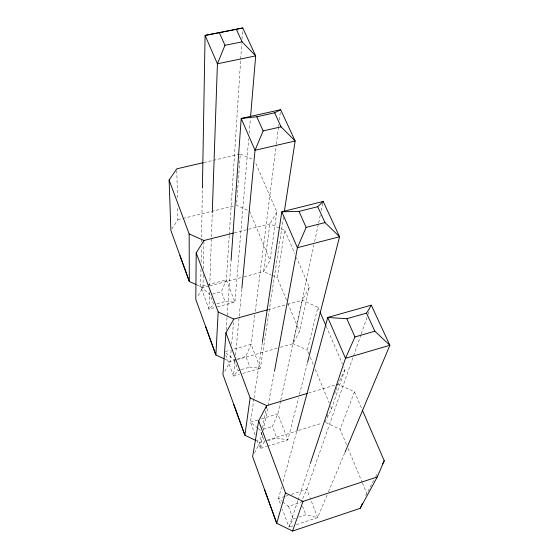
<?xml version="1.0" encoding="UTF-8"?>
<svg xmlns="http://www.w3.org/2000/svg" width="559" height="559" viewBox="0 0 559 559"><rect width="100%" height="100%" fill="white"/><g stroke="black" fill="none" stroke-linecap="round" stroke-linejoin="round"><path stroke-width="0.42" stroke-dasharray="2.79 2.1" d="M200.981 269.186L200.674 286.634L208.94 309.155L216.487 307.115M201.107 262.213L201.366 247.378M201.457 242.145L202.393 188.942M203.231 274.79L202.952 287.654L197.145 297.213M203.364 268.788L203.965 241.348M209.541 291.749L208.94 309.155L213.692 304.641L210.009 294.712L200.674 286.634L206.481 285.104M209.751 285.663L212.252 213.44M229.246 235.549L226.367 279.849L221.378 291.679L225.116 301.56L234.92 302.126L248.72 138.541M229.302 234.682L241.726 43.588M242.005 39.242L242.571 30.556M226.143 330.02L231.035 261.249M203.881 162.536L240.293 154.102L236.52 205.321L248.014 210.31M249.16 133.322L250.404 118.529M231.147 350.339L230.189 361.631L224.236 372.266M231.664 344.26L233.508 322.557M234.927 361.338L233.515 376.102L239.385 374.404M235.507 355.258L239.147 317.037M239.231 316.17L241.795 289.248M254.813 314.857L251.11 344.288L245.89 356.453L249.922 367.116L260.34 368.325L283.42 217.626M255.253 311.391L276.181 145.193M276.293 144.327L278.473 127.019M278.578 126.152L278.794 124.419M279.339 120.094L280.325 112.303M244.22 276.74L263.589 271.625L270.039 260.354L276.845 212.043L255.107 161.691M253.912 398.923L250.439 422.206L255.128 434.979M254.038 398.064L262.388 342.01M286.529 300.099L277.229 277.683L284.741 230.329L269.892 223.879L234.403 232.823M261.815 432.163L259.942 442.435L254.177 453.67M262.597 427.88L265.867 409.908M262.66 434.811L260.11 448.542L266.629 446.515M263.457 430.521L267.922 406.491M268.075 405.631L274.294 372.161M280.569 401.096L277.837 413.891L272.359 426.426L276.719 437.963L287.829 439.919L298.562 397.763M280.751 400.244L313.906 244.975M314.64 241.565L318.462 223.649M318.644 222.796L320.286 215.117M321.194 210.848L323.018 202.316M280.443 347.265L293.007 343.673L299.491 331.333L309.281 287.179L296.494 257.552M308.973 354.196L307.317 350.193L317.938 307.24L302.293 300.253L286.425 304.613M299.414 394.388L307.576 362.351M281.68 486.77L278.473 498.558L280.87 505.105M283.05 481.711L296.801 431.171M297.842 500.689L288.975 527.179L294.712 525.264M298.122 499.865L310.035 464.27M327.043 416.469L327.874 413.988M334.568 394.144L335.686 390.832M335.966 390.007L337.916 384.222L344.917 369.716L343.876 367.312M325.086 422.262L331.592 408.692L344.917 369.716M360.932 334.778L306.793 489.321L301.035 502.241L288.5 506.363L282.484 501.682M361.219 333.961L366.977 317.519M368.129 314.228L369.862 309.295M346.447 444.503L340.138 429.291L354.455 391.81L337.916 384.222L308.91 392.928M327.099 495.036L317.645 517.585L295.529 524.985M328.447 491.815L344.651 453.16M365.684 495.693L373.636 480.467M295.536 518.165L293.175 518.955L288.975 527.179L282.372 509.193M309.281 287.179L302.293 300.253L293.007 343.673L307.317 350.193M375.676 476.68L378.122 472.145M276.845 212.043L269.892 223.879L263.589 271.625L271.164 274.986M171.809 228.994L177.923 219.673L177.65 207.606M240.482 369.841L238.127 370.519L233.515 376.102L225.78 355.028M298.681 517.117L305.773 514.755L317.645 517.585L310.203 498.202M284.943 496.448L278.473 498.558L281.813 501.164M285.754 496.182L288.178 495.393M291.421 494.338L306.793 489.321L309.896 497.398M267.447 446.257L287.829 439.919L277.837 413.891L261.235 418.929M266.538 440.387L259.942 442.435L256.183 440.639M267.363 440.136L297.877 430.689M298.702 430.43L321.788 423.282M267.782 440.73L276.719 437.963M263.471 429.151L272.359 426.426M257.916 419.942L250.439 422.206L257.622 428.026M241.271 369.611L249.922 367.116M242.739 373.433L260.34 368.325L251.11 344.288L233.704 349.207M225.864 352.855L234.151 359.807L245.89 356.453M236.052 359.954L230.189 361.631L224.921 359.185M236.89 359.716L277.089 348.222M225.424 351.548L230.392 350.144M268.047 309.665L285.593 304.844M216.955 303.761L225.116 301.56M217.325 306.884L234.92 302.126L226.367 279.849L207.305 284.88M212.448 294.062L221.378 291.679M208.849 286.096L202.952 287.654L196.894 284.915M209.688 285.873L243.375 276.964M177.923 219.673L182.108 218.646M182.94 218.443L234.011 205.936M240.293 154.102L252.85 159.427M271.926 275.321L277.229 277.683M325.841 422.611L340.138 429.291M258.279 428.55L260.235 430.144L264.533 441.736L260.11 448.542L256.595 438.969M284.741 230.329L294.761 253.555M317.938 307.24L319.322 310.441M326.239 326.463L342.492 364.112M354.455 391.81L361.98 409.251M249.545 210.974L270.039 260.354M287.857 303.306L299.491 331.333M310.308 357.404L313.634 365.418M315.297 369.422L329.258 403.081M330.593 406.288L331.592 408.692M348.11 448.5L362.057 482.124M362.393 482.92L366.711 493.331M302.517 506.154L305.773 514.755M234.151 359.807L238.127 370.519M288.5 506.363L293.175 518.955M176.819 170.537L177.441 198.124"/><path stroke-width="0.84" d="M233.557 233.04L203.979 240.496L196.202 252.892L195.804 299.421L215.893 354.993L224.173 358.836M202.407 188.069L205.083 35.42L242.739 27.95L255.687 55.879L250.551 116.789M212.28 212.574L217.416 63.782L224.963 45.293L219.345 32.681L205.083 35.42L217.416 63.782L255.687 55.879L242.082 41.841L236.331 29.313L219.345 32.681M196.202 252.892L218.171 311.95L215.893 354.993L205.691 326.756M267.216 309.896L233.809 319.077L225.927 332.815L222.957 374.544L244.905 435.258L255.428 440.282M231.098 260.375L241.202 118.473L280.653 109.704L295.152 140.987L284.342 211.595M241.872 288.374L255.03 150.273L263.128 130.911L256.819 116.761L241.202 118.473L255.03 150.273L295.152 140.987L281.072 126.844L274.63 112.792L256.819 116.761M225.927 332.815L250.125 397.868L244.905 435.258L233.746 404.388M262.388 342.01L281.792 211.805L323.2 201.464L339.558 236.737L307.576 362.351M307.254 393.431L266.65 405.624L258.684 420.906L252.633 456.661L276.712 523.266L292.574 531.05L360.22 508.313L377.262 476.967L384.236 460.798L362.323 410.047M266.182 408.196L266.65 405.624L250.125 397.868M274.455 371.302L297.402 247.707L306.129 227.394L299.002 211.4L281.792 211.805L297.402 247.707L339.558 236.737L324.996 222.58L317.715 206.704L323.2 201.464M297.032 430.325L327.735 317.449L371.302 305.186L389.882 345.259L344.987 452.357M258.684 420.906L285.474 492.919L276.712 523.266L264.463 489.377M310.308 463.439L345.497 358.305L354.965 336.951L346.839 318.721L327.735 317.449L345.497 358.305L389.882 345.259L374.83 331.207L366.543 313.138L371.302 305.186M292.574 531.05L302.999 501.409L377.262 476.967M360.22 508.313L362.267 503.575M382.608 463.823L384.236 460.798M196.139 284.573L189.326 281.484L170.872 230.427L169.118 180.061L176.784 168.818L203.029 162.732M274.63 112.792L280.653 109.704M354.965 336.951L374.83 331.207M346.839 318.721L366.543 313.138M306.129 227.394L324.996 222.58M299.002 211.4L317.715 206.704M263.128 130.911L281.072 126.844M236.331 29.313L242.739 27.95M224.963 45.293L242.082 41.841M169.118 180.061L189.152 233.914L203.979 240.496M218.171 311.95L233.809 319.077M285.474 492.919L302.999 501.409M320.014 312.048L325.897 325.659M179.956 255.561L189.326 281.484L189.152 233.914"/></g></svg>
